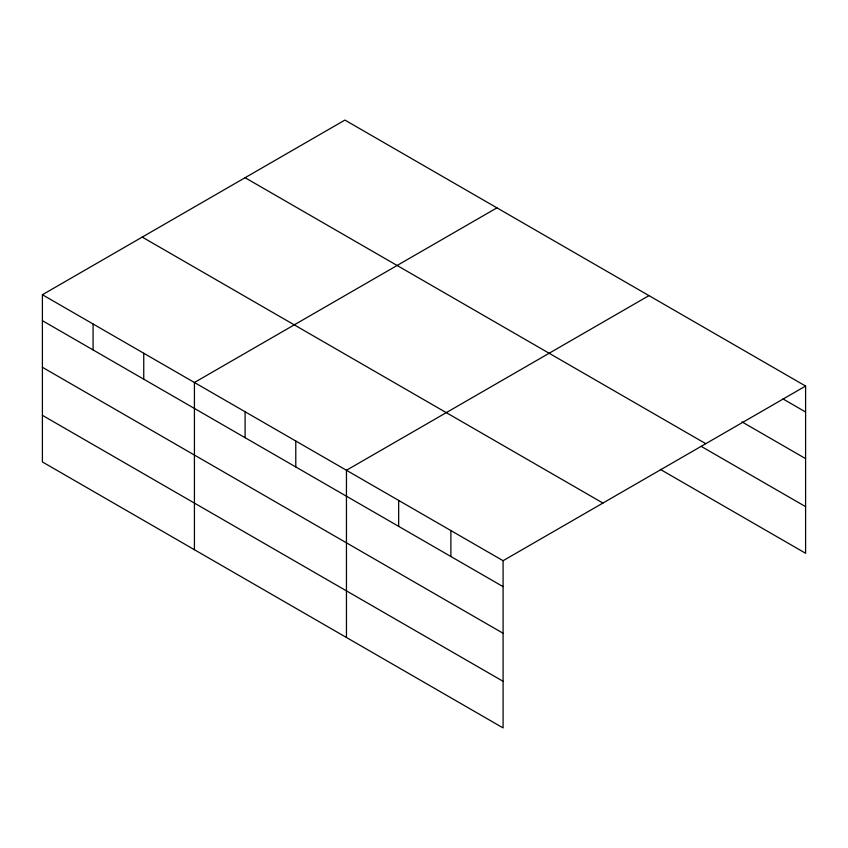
<?xml version="1.0" encoding="UTF-8"?>
<svg xmlns="http://www.w3.org/2000/svg" width="848" height="848" viewBox="0 0 848 848"><rect width="100%" height="100%" fill="white"/><g stroke="black" fill="none" stroke-linecap="round" stroke-linejoin="round"><path stroke-width="1.27" d="M503.087 633.265L503.087 560.708L42.4 294.733L42.4 461.948L503.087 727.923L503.087 633.265L42.4 367.29M660.316 469.389L805.6 553.267L805.6 386.052L344.913 120.077L42.4 294.733M496.939 207.845L194.425 382.501L194.425 549.716M648.964 295.623L346.45 470.269L346.45 637.495M503.087 560.708L805.6 386.052M782.895 398.889L805.6 411.99M742.042 421.922L805.6 458.62M245.083 177.709L705.769 443.684M701.179 446.366L805.6 506.648M142.231 237.09L602.917 503.065M42.4 320.671L503.087 586.646M42.4 415.329L503.087 681.304M450.882 530.562L450.882 556.5M398.666 500.415L398.666 526.354M295.782 441.013L295.782 466.951M245.104 411.757L245.104 437.695M143.747 353.245L143.747 379.183M93.079 323.989L93.079 349.927"/></g></svg>
